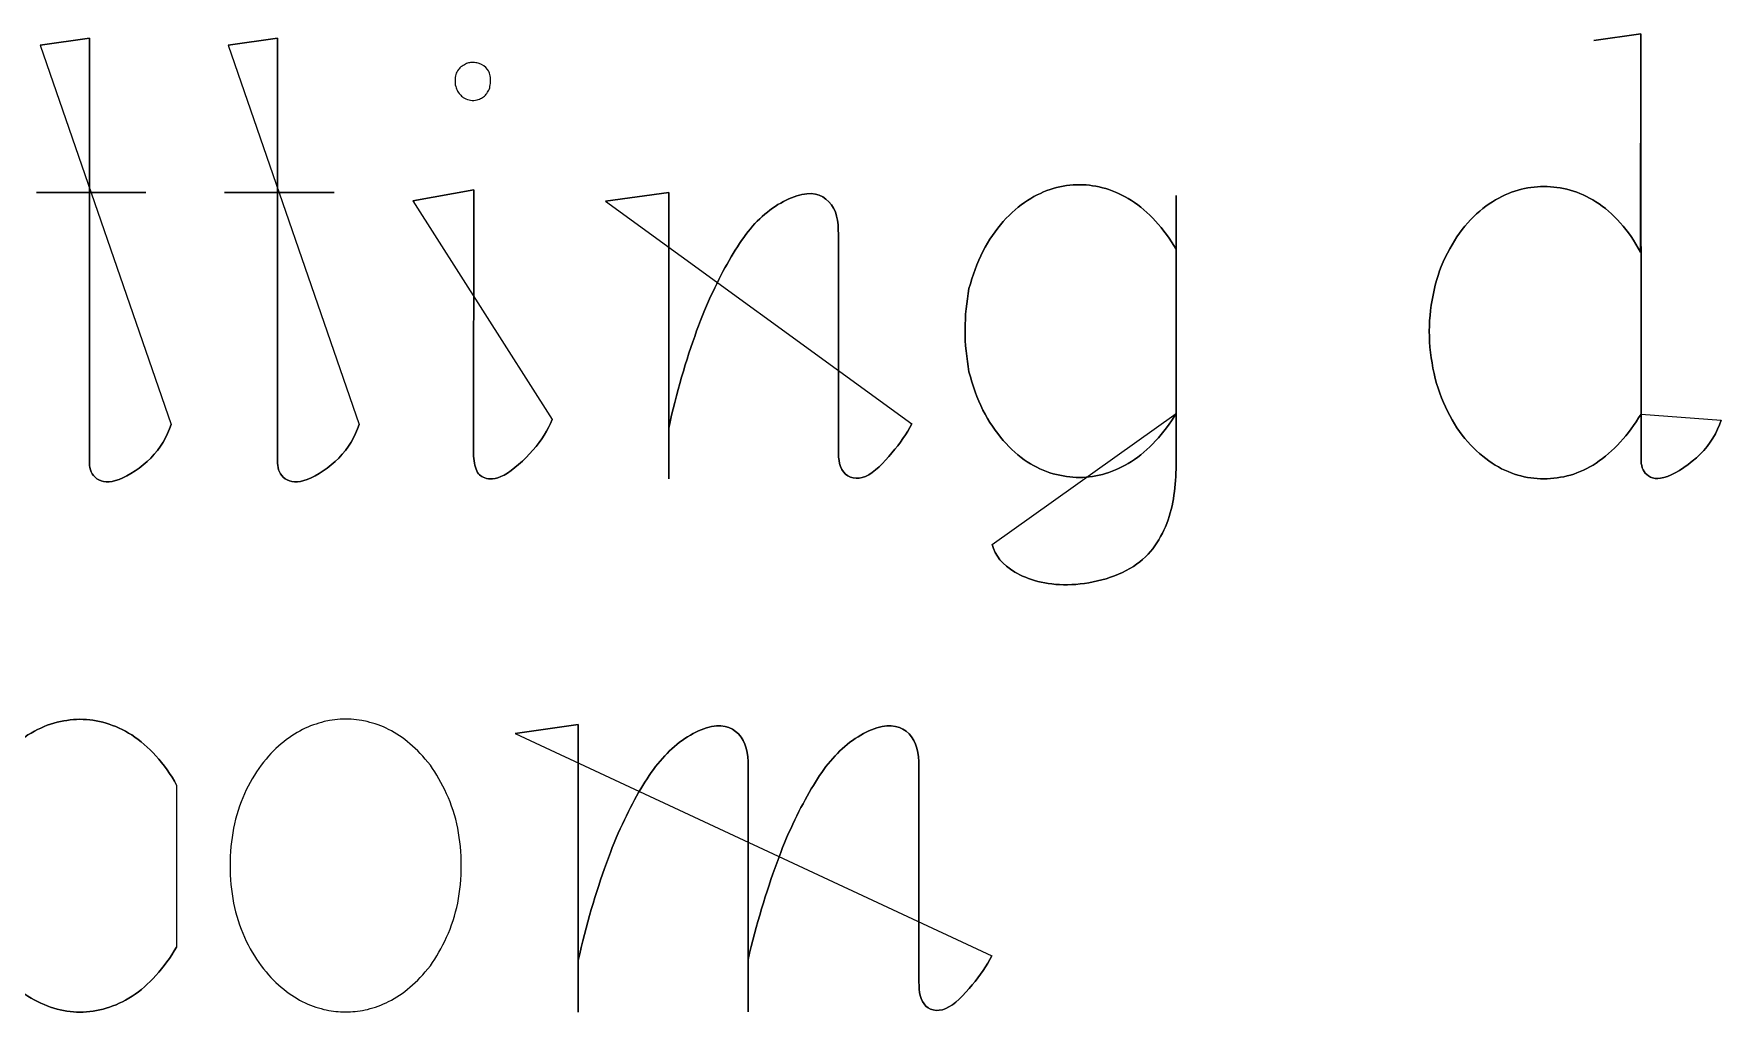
# Model space of a CAD drawing. Header units: centimetres. Extents: x -10 to 10, y -7.2 to 7.2.
# Drawn here: x -6.878 to -5.808, y 4.843 to 5.464 of the extents above; entities that cross this region are included whole.
import ezdxf

# ---------------------------------------------------------------- set-up
doc = ezdxf.new("R2010")
doc.units = ezdxf.units.CM
doc.header["$MEASUREMENT"] = 0
doc.layers.add('Layer 1', color=7, linetype='Continuous')

msp = doc.modelspace()

# ---------------------------------------------------------------- linework, layer by layer
at = {"layer": 'Layer 1', "color": 7}
for points, knots in [([(-6.87434, 5.45699), (-6.87434, 5.45699), (-6.84309, 5.46138), (-6.84309, 5.46138), (-6.84309, 5.46138), (-6.84309, 5.46138), (-6.84309, 5.36346), (-6.84309, 5.36346), (-6.84309, 5.36346), (-6.84309, 5.36346), (-6.80727, 5.36346), (-6.80727, 5.36346), (-6.80727, 5.36346), (-6.80727, 5.36346), (-6.87661, 5.36346), (-6.87661, 5.36346), (-6.87661, 5.36346), (-6.87661, 5.36346), (-6.84309, 5.36346), (-6.84309, 5.36346), (-6.84309, 5.36346), (-6.84309, 5.36346), (-6.84309, 5.19182), (-6.84309, 5.19182), (-6.84309, 5.19182), (-6.84309, 5.18801), (-6.84156, 5.1842), (-6.83851, 5.18192), (-6.83851, 5.18192), (-6.8351, 5.17964), (-6.83052, 5.17906), (-6.82422, 5.18152), (-6.82422, 5.18152), (-6.81813, 5.1838), (-6.8103, 5.18895), (-6.80422, 5.19504), (-6.80422, 5.19504), (-6.79813, 5.20134), (-6.79393, 5.20856), (-6.79126, 5.21639), (-6.79126, 5.21639), (-6.79126, 5.21639), (-6.87434, 5.45699), (-6.87434, 5.45699)], [0, 0, 0, 0, 0.0833333, 0.0833333, 0.0833333, 0.0833333, 0.1666667, 0.1666667, 0.1666667, 0.1666667, 0.25, 0.25, 0.25, 0.25, 0.3333333, 0.3333333, 0.3333333, 0.3333333, 0.4166667, 0.4166667, 0.4166667, 0.4166667, 0.5, 0.5, 0.5, 0.5, 0.5833333, 0.5833333, 0.5833333, 0.5833333, 0.6666667, 0.6666667, 0.6666667, 0.6666667, 0.75, 0.75, 0.75, 0.75, 0.8333333, 0.8333333, 0.8333333, 0.8333333, 1, 1, 1, 1]), ([(-6.75506, 5.45699), (-6.75506, 5.45699), (-6.72381, 5.46138), (-6.72381, 5.46138), (-6.72381, 5.46138), (-6.72381, 5.46138), (-6.72381, 5.36346), (-6.72381, 5.36346), (-6.72381, 5.36346), (-6.72381, 5.36346), (-6.68799, 5.36346), (-6.68799, 5.36346), (-6.68799, 5.36346), (-6.68799, 5.36346), (-6.75752, 5.36346), (-6.75752, 5.36346), (-6.75752, 5.36346), (-6.75752, 5.36346), (-6.72382, 5.36346), (-6.72382, 5.36346), (-6.72382, 5.36346), (-6.72382, 5.36346), (-6.72382, 5.19182), (-6.72382, 5.19182), (-6.72382, 5.19182), (-6.72382, 5.18801), (-6.72229, 5.1842), (-6.71906, 5.18192), (-6.71906, 5.18192), (-6.71581, 5.17964), (-6.71107, 5.17906), (-6.70496, 5.18152), (-6.70496, 5.18152), (-6.69866, 5.1838), (-6.69104, 5.18895), (-6.68496, 5.19504), (-6.68496, 5.19504), (-6.67887, 5.20134), (-6.67467, 5.20856), (-6.672, 5.21639), (-6.672, 5.21639), (-6.672, 5.21639), (-6.75506, 5.45699), (-6.75506, 5.45699)], [0, 0, 0, 0, 0.0833333, 0.0833333, 0.0833333, 0.0833333, 0.1666667, 0.1666667, 0.1666667, 0.1666667, 0.25, 0.25, 0.25, 0.25, 0.3333333, 0.3333333, 0.3333333, 0.3333333, 0.4166667, 0.4166667, 0.4166667, 0.4166667, 0.5, 0.5, 0.5, 0.5, 0.5833333, 0.5833333, 0.5833333, 0.5833333, 0.6666667, 0.6666667, 0.6666667, 0.6666667, 0.75, 0.75, 0.75, 0.75, 0.8333333, 0.8333333, 0.8333333, 0.8333333, 1, 1, 1, 1]), ([(-5.85916, 5.22286), (-5.86316, 5.21638), (-5.86755, 5.21029), (-5.87231, 5.20516), (-5.87231, 5.20516), (-5.87707, 5.2), (-5.88239, 5.19545), (-5.88755, 5.19182), (-5.88755, 5.19182), (-5.89289, 5.18841), (-5.89842, 5.18592), (-5.90393, 5.1842), (-5.90393, 5.1842), (-5.90946, 5.18267), (-5.91499, 5.18192), (-5.92089, 5.18192), (-5.92089, 5.18192), (-5.93174, 5.18192), (-5.94298, 5.18478), (-5.95365, 5.19182), (-5.95365, 5.19182), (-5.95899, 5.19544), (-5.96413, 5.19984), (-5.96908, 5.20534), (-5.96908, 5.20534), (-5.97384, 5.21068), (-5.97821, 5.21735), (-5.98183, 5.22476), (-5.98183, 5.22476), (-5.98545, 5.23201), (-5.9885, 5.24019), (-5.9904, 5.24876), (-5.9904, 5.24876), (-5.99231, 5.25754), (-5.99344, 5.26649), (-5.99344, 5.27562), (-5.99344, 5.27562), (-5.99344, 5.2844), (-5.9923, 5.29316), (-5.9904, 5.30152), (-5.9904, 5.30152), (-5.9885, 5.30988), (-5.98582, 5.3179), (-5.98183, 5.32496), (-5.98183, 5.32496), (-5.97821, 5.33239), (-5.97384, 5.33885), (-5.96908, 5.3442), (-5.96908, 5.3442), (-5.96413, 5.3497), (-5.95897, 5.35412), (-5.95344, 5.35754), (-5.95344, 5.35754), (-5.94812, 5.36095), (-5.94259, 5.36344), (-5.93706, 5.36497), (-5.93706, 5.36497), (-5.93172, 5.36669), (-5.92621, 5.36725), (-5.92087, 5.36725), (-5.92087, 5.36725), (-5.90963, 5.36725), (-5.89838, 5.36439), (-5.88772, 5.35754), (-5.88772, 5.35754), (-5.88238, 5.35413), (-5.87706, 5.34973), (-5.87229, 5.3442), (-5.87229, 5.3442), (-5.86753, 5.33907), (-5.86314, 5.33258), (-5.85954, 5.32571), (-5.85954, 5.32571), (-5.85954, 5.32571), (-5.85935, 5.46422), (-5.85935, 5.46422), (-5.85935, 5.46422), (-5.85935, 5.46422), (-5.88906, 5.46001), (-5.88906, 5.46001), (-5.88906, 5.46001), (-5.88906, 5.46001), (-5.85935, 5.46422), (-5.85935, 5.46422), (-5.85935, 5.46422), (-5.85935, 5.46422), (-5.85916, 5.19448), (-5.85916, 5.19448), (-5.85916, 5.19448), (-5.85916, 5.19067), (-5.85821, 5.18667), (-5.85554, 5.18456), (-5.85554, 5.18456), (-5.85268, 5.18207), (-5.84869, 5.18094), (-5.84239, 5.18342), (-5.84239, 5.18342), (-5.8363, 5.1857), (-5.82792, 5.19123), (-5.82162, 5.19752), (-5.82162, 5.19752), (-5.81514, 5.20379), (-5.81096, 5.21123), (-5.80828, 5.21903), (-5.80828, 5.21903), (-5.80828, 5.21903), (-5.85916, 5.22286), (-5.85916, 5.22286)], [0, 0, 0, 0, 0.0357143, 0.0357143, 0.0357143, 0.0357143, 0.0714286, 0.0714286, 0.0714286, 0.0714286, 0.1071429, 0.1071429, 0.1071429, 0.1071429, 0.1428571, 0.1428571, 0.1428571, 0.1428571, 0.1785714, 0.1785714, 0.1785714, 0.1785714, 0.2142857, 0.2142857, 0.2142857, 0.2142857, 0.25, 0.25, 0.25, 0.25, 0.2857143, 0.2857143, 0.2857143, 0.2857143, 0.3214286, 0.3214286, 0.3214286, 0.3214286, 0.3571429, 0.3571429, 0.3571429, 0.3571429, 0.3928571, 0.3928571, 0.3928571, 0.3928571, 0.4285714, 0.4285714, 0.4285714, 0.4285714, 0.4642857, 0.4642857, 0.4642857, 0.4642857, 0.5, 0.5, 0.5, 0.5, 0.5357143, 0.5357143, 0.5357143, 0.5357143, 0.5714286, 0.5714286, 0.5714286, 0.5714286, 0.6071429, 0.6071429, 0.6071429, 0.6071429, 0.6428571, 0.6428571, 0.6428571, 0.6428571, 0.6785714, 0.6785714, 0.6785714, 0.6785714, 0.7142857, 0.7142857, 0.7142857, 0.7142857, 0.75, 0.75, 0.75, 0.75, 0.7857143, 0.7857143, 0.7857143, 0.7857143, 0.8214286, 0.8214286, 0.8214286, 0.8214286, 0.8571429, 0.8571429, 0.8571429, 0.8571429, 0.8928571, 0.8928571, 0.8928571, 0.8928571, 0.9285714, 0.9285714, 0.9285714, 0.9285714, 1, 1, 1, 1]), ([(-6.87434, 5.45699), (-6.87434, 5.45699), (-6.87434, 5.45699), (-6.87434, 5.45699), (-6.87434, 5.45699), (-6.87434, 5.45699), (-6.87434, 5.45699), (-6.87434, 5.45699)], [0, 0, 0, 0, 0.3333333, 0.3333333, 0.3333333, 0.3333333, 1, 1, 1, 1]), ([(-6.75506, 5.45699), (-6.75506, 5.45699), (-6.75506, 5.45699), (-6.75506, 5.45699), (-6.75506, 5.45699), (-6.75506, 5.45699), (-6.75506, 5.45699), (-6.75506, 5.45699)], [0, 0, 0, 0, 0.3333333, 0.3333333, 0.3333333, 0.3333333, 1, 1, 1, 1]), ([(-6.63812, 5.3583), (-6.63812, 5.3583), (-6.59944, 5.36515), (-6.59944, 5.36515), (-6.59944, 5.36515), (-6.59944, 5.36515), (-6.59963, 5.19941), (-6.59963, 5.19941), (-6.59963, 5.19941), (-6.59963, 5.19523), (-6.59907, 5.19102), (-6.59791, 5.18798), (-6.59791, 5.18798), (-6.59677, 5.18475), (-6.59505, 5.18343), (-6.59238, 5.18248), (-6.59238, 5.18248), (-6.58971, 5.18153), (-6.5859, 5.18134), (-6.58018, 5.1842), (-6.58018, 5.1842), (-6.57465, 5.18743), (-6.56722, 5.19373), (-6.5619, 5.2), (-6.5619, 5.2), (-6.55618, 5.20648), (-6.55237, 5.21275), (-6.5497, 5.21942), (-6.5497, 5.21942), (-6.5497, 5.21942), (-6.63812, 5.3583), (-6.63812, 5.3583)], [0, 0, 0, 0, 0.1111111, 0.1111111, 0.1111111, 0.1111111, 0.2222222, 0.2222222, 0.2222222, 0.2222222, 0.3333333, 0.3333333, 0.3333333, 0.3333333, 0.4444444, 0.4444444, 0.4444444, 0.4444444, 0.5555556, 0.5555556, 0.5555556, 0.5555556, 0.6666667, 0.6666667, 0.6666667, 0.6666667, 0.7777778, 0.7777778, 0.7777778, 0.7777778, 1, 1, 1, 1]), ([(-6.5158, 5.35793), (-6.5158, 5.35793), (-6.47579, 5.36346), (-6.47579, 5.36346), (-6.47579, 5.36346), (-6.47579, 5.36346), (-6.47579, 5.18193), (-6.47579, 5.18193), (-6.47579, 5.18193), (-6.47579, 5.18193), (-6.47579, 5.21392), (-6.47579, 5.21392), (-6.47579, 5.21392), (-6.47103, 5.23601), (-6.46455, 5.25774), (-6.45809, 5.27565), (-6.45809, 5.27565), (-6.45142, 5.29375), (-6.44436, 5.30822), (-6.43751, 5.32042), (-6.43751, 5.32042), (-6.43045, 5.33259), (-6.42359, 5.34233), (-6.41484, 5.34974), (-6.41484, 5.34974), (-6.40627, 5.35699), (-6.39616, 5.36194), (-6.38817, 5.3627), (-6.38817, 5.3627), (-6.38036, 5.36347), (-6.37465, 5.35966), (-6.37121, 5.35355), (-6.37121, 5.35355), (-6.36777, 5.34746), (-6.36817, 5.33908), (-6.36817, 5.33069), (-6.36817, 5.33069), (-6.36817, 5.33069), (-6.36817, 5.2021), (-6.36817, 5.2021), (-6.36817, 5.2021), (-6.36817, 5.19638), (-6.36817, 5.19027), (-6.36492, 5.18628), (-6.36492, 5.18628), (-6.36169, 5.18228), (-6.35653, 5.18094), (-6.351, 5.18342), (-6.351, 5.18342), (-6.34528, 5.1857), (-6.33938, 5.19218), (-6.33423, 5.19829), (-6.33423, 5.19829), (-6.3291, 5.20438), (-6.32489, 5.21046), (-6.32148, 5.21676), (-6.32148, 5.21676), (-6.32148, 5.21676), (-6.5158, 5.35793), (-6.5158, 5.35793)], [0, 0, 0, 0, 0.0625, 0.0625, 0.0625, 0.0625, 0.125, 0.125, 0.125, 0.125, 0.1875, 0.1875, 0.1875, 0.1875, 0.25, 0.25, 0.25, 0.25, 0.3125, 0.3125, 0.3125, 0.3125, 0.375, 0.375, 0.375, 0.375, 0.4375, 0.4375, 0.4375, 0.4375, 0.5, 0.5, 0.5, 0.5, 0.5625, 0.5625, 0.5625, 0.5625, 0.625, 0.625, 0.625, 0.625, 0.6875, 0.6875, 0.6875, 0.6875, 0.75, 0.75, 0.75, 0.75, 0.8125, 0.8125, 0.8125, 0.8125, 0.875, 0.875, 0.875, 0.875, 1, 1, 1, 1]), ([(-6.27064, 5.14018), (-6.26873, 5.13333), (-6.26416, 5.12724), (-6.25617, 5.12266), (-6.25617, 5.12266), (-6.24818, 5.1179), (-6.23654, 5.11446), (-6.22283, 5.11464), (-6.22283, 5.11464), (-6.20891, 5.11483), (-6.19254, 5.11885), (-6.18111, 5.12626), (-6.18111, 5.12626), (-6.16968, 5.13348), (-6.16341, 5.14417), (-6.15902, 5.15579), (-6.15902, 5.15579), (-6.15502, 5.16741), (-6.15407, 5.18018), (-6.15389, 5.19257), (-6.15389, 5.19257), (-6.15389, 5.19257), (-6.15389, 5.36156), (-6.15389, 5.36156), (-6.15389, 5.36156), (-6.15389, 5.36156), (-6.15389, 5.32746), (-6.15389, 5.32746), (-6.15389, 5.32746), (-6.1577, 5.33394), (-6.16228, 5.34003), (-6.16704, 5.34537), (-6.16704, 5.34537), (-6.1718, 5.35053), (-6.17696, 5.3549), (-6.18228, 5.35852), (-6.18228, 5.35852), (-6.18781, 5.36156), (-6.19313, 5.36442), (-6.19866, 5.36595), (-6.19866, 5.36595), (-6.20419, 5.36764), (-6.20969, 5.36844), (-6.21522, 5.36844), (-6.21522, 5.36844), (-6.22628, 5.36844), (-6.23752, 5.3654), (-6.24819, 5.35852), (-6.24819, 5.35852), (-6.25353, 5.3549), (-6.25885, 5.35053), (-6.26362, 5.34518), (-6.26362, 5.34518), (-6.26838, 5.33965), (-6.27277, 5.33335), (-6.27658, 5.32613), (-6.27658, 5.32613), (-6.2802, 5.31891), (-6.28306, 5.31089), (-6.28534, 5.3025), (-6.28534, 5.3025), (-6.28687, 5.29411), (-6.28783, 5.28535), (-6.28783, 5.27639), (-6.28783, 5.27639), (-6.28783, 5.26743), (-6.28688, 5.25848), (-6.28534, 5.24972), (-6.28534, 5.24972), (-6.28306, 5.24115), (-6.28021, 5.23276), (-6.27658, 5.22551), (-6.27658, 5.22551), (-6.27277, 5.21829), (-6.26838, 5.21162), (-6.26362, 5.20627), (-6.26362, 5.20627), (-6.25886, 5.20074), (-6.2537, 5.19619), (-6.24838, 5.19254), (-6.24838, 5.19254), (-6.24322, 5.18931), (-6.23753, 5.18664), (-6.232, 5.18511), (-6.232, 5.18511), (-6.22628, 5.18358), (-6.22076, 5.18265), (-6.21523, 5.18265), (-6.21523, 5.18265), (-6.2042, 5.18284), (-6.19314, 5.18588), (-6.18226, 5.19294), (-6.18226, 5.19294), (-6.17694, 5.19619), (-6.17178, 5.20075), (-6.16702, 5.2059), (-6.16702, 5.2059), (-6.16226, 5.21122), (-6.15768, 5.21714), (-6.15387, 5.22323), (-6.15387, 5.22323), (-6.15387, 5.22323), (-6.27064, 5.14018), (-6.27064, 5.14018)], [0, 0, 0, 0, 0.037037, 0.037037, 0.037037, 0.037037, 0.0740741, 0.0740741, 0.0740741, 0.0740741, 0.1111111, 0.1111111, 0.1111111, 0.1111111, 0.1481481, 0.1481481, 0.1481481, 0.1481481, 0.1851852, 0.1851852, 0.1851852, 0.1851852, 0.2222222, 0.2222222, 0.2222222, 0.2222222, 0.2592593, 0.2592593, 0.2592593, 0.2592593, 0.2962963, 0.2962963, 0.2962963, 0.2962963, 0.3333333, 0.3333333, 0.3333333, 0.3333333, 0.3703704, 0.3703704, 0.3703704, 0.3703704, 0.4074074, 0.4074074, 0.4074074, 0.4074074, 0.4444444, 0.4444444, 0.4444444, 0.4444444, 0.4814815, 0.4814815, 0.4814815, 0.4814815, 0.5185185, 0.5185185, 0.5185185, 0.5185185, 0.5555556, 0.5555556, 0.5555556, 0.5555556, 0.5925926, 0.5925926, 0.5925926, 0.5925926, 0.6296296, 0.6296296, 0.6296296, 0.6296296, 0.6666667, 0.6666667, 0.6666667, 0.6666667, 0.7037037, 0.7037037, 0.7037037, 0.7037037, 0.7407407, 0.7407407, 0.7407407, 0.7407407, 0.7777778, 0.7777778, 0.7777778, 0.7777778, 0.8148148, 0.8148148, 0.8148148, 0.8148148, 0.8518519, 0.8518519, 0.8518519, 0.8518519, 0.8888889, 0.8888889, 0.8888889, 0.8888889, 0.9259259, 0.9259259, 0.9259259, 0.9259259, 1, 1, 1, 1]), ([(-6.63812, 5.3583), (-6.63812, 5.3583), (-6.63812, 5.3583), (-6.63812, 5.3583), (-6.63812, 5.3583), (-6.63812, 5.3583), (-6.63812, 5.3583), (-6.63812, 5.3583)], [0, 0, 0, 0, 0.3333333, 0.3333333, 0.3333333, 0.3333333, 1, 1, 1, 1]), ([(-6.5158, 5.35793), (-6.5158, 5.35793), (-6.5158, 5.35793), (-6.5158, 5.35793), (-6.5158, 5.35793), (-6.5158, 5.35793), (-6.5158, 5.35793), (-6.5158, 5.35793)], [0, 0, 0, 0, 0.3333333, 0.3333333, 0.3333333, 0.3333333, 1, 1, 1, 1]), ([(-5.85916, 5.22286), (-5.85916, 5.22286), (-5.85916, 5.22286), (-5.85916, 5.22286), (-5.85916, 5.22286), (-5.85916, 5.22286), (-5.85916, 5.22286), (-5.85916, 5.22286)], [0, 0, 0, 0, 0.3333333, 0.3333333, 0.3333333, 0.3333333, 1, 1, 1, 1]), ([(-6.27064, 5.14018), (-6.27064, 5.14018), (-6.27064, 5.14018), (-6.27064, 5.14018), (-6.27064, 5.14018), (-6.27064, 5.14018), (-6.27064, 5.14018), (-6.27064, 5.14018)], [0, 0, 0, 0, 0.3333333, 0.3333333, 0.3333333, 0.3333333, 1, 1, 1, 1]), ([(-6.78785, 4.98759), (-6.79147, 4.99426), (-6.79605, 5.00074), (-6.801, 5.00606), (-6.801, 5.00606), (-6.80576, 5.0114), (-6.8109, 5.01577), (-6.81624, 5.0194), (-6.81624, 5.0194), (-6.8269, 5.02607), (-6.83815, 5.0293), (-6.84921, 5.0293), (-6.84921, 5.0293), (-6.85455, 5.0293), (-6.86006, 5.02835), (-6.86577, 5.02684), (-6.86577, 5.02684), (-6.8713, 5.02531), (-6.87662, 5.02263), (-6.88215, 5.01941), (-6.88215, 5.01941), (-6.88749, 5.01579), (-6.89263, 5.01139), (-6.89739, 5.00607), (-6.89739, 5.00607), (-6.90215, 5.00057), (-6.90654, 4.99406), (-6.91035, 4.98702), (-6.91035, 4.98702), (-6.91397, 4.97977), (-6.91683, 4.97159), (-6.91911, 4.96321), (-6.91911, 4.96321), (-6.92083, 4.95501), (-6.9216, 4.94625), (-6.9216, 4.93712), (-6.9216, 4.93712), (-6.9216, 4.92834), (-6.92065, 4.91939), (-6.91911, 4.91064), (-6.91911, 4.91064), (-6.91683, 4.90207), (-6.91398, 4.89387), (-6.91035, 4.88643), (-6.91035, 4.88643), (-6.90654, 4.879), (-6.90215, 4.87254), (-6.89739, 4.86701), (-6.89739, 4.86701), (-6.89263, 4.86151), (-6.88749, 4.85709), (-6.88215, 4.85367), (-6.88215, 4.85367), (-6.8713, 4.84682), (-6.86024, 4.84356), (-6.84918, 4.84356), (-6.84918, 4.84356), (-6.84365, 4.84356), (-6.83794, 4.84451), (-6.83241, 4.84605), (-6.83241, 4.84605), (-6.82688, 4.84777), (-6.82156, 4.85005), (-6.81603, 4.85367), (-6.81603, 4.85367), (-6.81069, 4.85708), (-6.80574, 4.86166), (-6.80098, 4.86682), (-6.80098, 4.86682), (-6.79603, 4.87216), (-6.79164, 4.87825), (-6.78783, 4.88473), (-6.78783, 4.88473), (-6.78783, 4.88473), (-6.78785, 4.98759), (-6.78785, 4.98759)], [0, 0, 0, 0, 0.05, 0.05, 0.05, 0.05, 0.1, 0.1, 0.1, 0.1, 0.15, 0.15, 0.15, 0.15, 0.2, 0.2, 0.2, 0.2, 0.25, 0.25, 0.25, 0.25, 0.3, 0.3, 0.3, 0.3, 0.35, 0.35, 0.35, 0.35, 0.4, 0.4, 0.4, 0.4, 0.45, 0.45, 0.45, 0.45, 0.5, 0.5, 0.5, 0.5, 0.55, 0.55, 0.55, 0.55, 0.6, 0.6, 0.6, 0.6, 0.65, 0.65, 0.65, 0.65, 0.7, 0.7, 0.7, 0.7, 0.75, 0.75, 0.75, 0.75, 0.8, 0.8, 0.8, 0.8, 0.85, 0.85, 0.85, 0.85, 0.9, 0.9, 0.9, 0.9, 1, 1, 1, 1]), ([(-6.57314, 5.02019), (-6.57314, 5.02019), (-6.53313, 5.02591), (-6.53313, 5.02591), (-6.53313, 5.02591), (-6.53313, 5.02591), (-6.53313, 4.84359), (-6.53313, 4.84359), (-6.53313, 4.84359), (-6.53313, 4.84359), (-6.53313, 4.87637), (-6.53313, 4.87637), (-6.53313, 4.87637), (-6.52837, 4.89846), (-6.52189, 4.91981), (-6.51522, 4.9381), (-6.51522, 4.9381), (-6.50874, 4.9562), (-6.5017, 4.97067), (-6.49482, 4.98287), (-6.49482, 4.98287), (-6.48778, 4.99507), (-6.48072, 5.00478), (-6.47215, 5.01203), (-6.47215, 5.01203), (-6.46358, 5.01946), (-6.45347, 5.02441), (-6.44548, 5.02518), (-6.44548, 5.02518), (-6.43767, 5.02555), (-6.43196, 5.02214), (-6.42852, 5.01584), (-6.42852, 5.01584), (-6.42511, 5.00994), (-6.42529, 5.00137), (-6.42548, 4.99335), (-6.42548, 4.99335), (-6.42548, 4.99335), (-6.42548, 4.84362), (-6.42548, 4.84362), (-6.42548, 4.84362), (-6.42548, 4.84362), (-6.42548, 4.87696), (-6.42548, 4.87696), (-6.42548, 4.87696), (-6.42032, 4.89868), (-6.41386, 4.92019), (-6.4072, 4.93811), (-6.4072, 4.93811), (-6.40072, 4.95621), (-6.39368, 4.97068), (-6.38662, 4.98288), (-6.38662, 4.98288), (-6.37977, 4.99508), (-6.3727, 5.00479), (-6.36413, 5.01204), (-6.36413, 5.01204), (-6.35556, 5.01947), (-6.34527, 5.02442), (-6.33746, 5.02519), (-6.33746, 5.02519), (-6.32965, 5.02556), (-6.32373, 5.02215), (-6.32031, 5.01585), (-6.32031, 5.01585), (-6.3169, 5.00995), (-6.31708, 5.00138), (-6.31708, 4.99336), (-6.31708, 4.99336), (-6.31708, 4.99336), (-6.31708, 4.86477), (-6.31708, 4.86477), (-6.31708, 4.86477), (-6.31708, 4.85905), (-6.31708, 4.85257), (-6.31385, 4.84879), (-6.31385, 4.84879), (-6.31081, 4.84479), (-6.30586, 4.84345), (-6.30012, 4.84575), (-6.30012, 4.84575), (-6.29459, 4.84821), (-6.2885, 4.85451), (-6.28335, 4.86078), (-6.28335, 4.86078), (-6.27822, 4.86687), (-6.27422, 4.87279), (-6.27078, 4.87927), (-6.27078, 4.87927), (-6.27078, 4.87927), (-6.57314, 5.02019), (-6.57314, 5.02019)], [0, 0, 0, 0, 0.0416667, 0.0416667, 0.0416667, 0.0416667, 0.0833333, 0.0833333, 0.0833333, 0.0833333, 0.125, 0.125, 0.125, 0.125, 0.1666667, 0.1666667, 0.1666667, 0.1666667, 0.2083333, 0.2083333, 0.2083333, 0.2083333, 0.25, 0.25, 0.25, 0.25, 0.2916667, 0.2916667, 0.2916667, 0.2916667, 0.3333333, 0.3333333, 0.3333333, 0.3333333, 0.375, 0.375, 0.375, 0.375, 0.4166667, 0.4166667, 0.4166667, 0.4166667, 0.4583333, 0.4583333, 0.4583333, 0.4583333, 0.5, 0.5, 0.5, 0.5, 0.5416667, 0.5416667, 0.5416667, 0.5416667, 0.5833333, 0.5833333, 0.5833333, 0.5833333, 0.625, 0.625, 0.625, 0.625, 0.6666667, 0.6666667, 0.6666667, 0.6666667, 0.7083333, 0.7083333, 0.7083333, 0.7083333, 0.75, 0.75, 0.75, 0.75, 0.7916667, 0.7916667, 0.7916667, 0.7916667, 0.8333333, 0.8333333, 0.8333333, 0.8333333, 0.875, 0.875, 0.875, 0.875, 0.9166667, 0.9166667, 0.9166667, 0.9166667, 1, 1, 1, 1]), ([(-6.57314, 5.02019), (-6.57314, 5.02019), (-6.57314, 5.02019), (-6.57314, 5.02019), (-6.57314, 5.02019), (-6.57314, 5.02019), (-6.57314, 5.02019), (-6.57314, 5.02019)], [0, 0, 0, 0, 0.3333333, 0.3333333, 0.3333333, 0.3333333, 1, 1, 1, 1]), ([(-6.78785, 4.98759), (-6.78785, 4.98759), (-6.78785, 4.98759), (-6.78785, 4.98759), (-6.78785, 4.98759), (-6.78785, 4.98759), (-6.78785, 4.98759), (-6.78785, 4.98759)], [0, 0, 0, 0, 0.3333333, 0.3333333, 0.3333333, 0.3333333, 1, 1, 1, 1])]:
    msp.add_open_spline(points, degree=3, knots=knots, dxfattribs=at)
at = {"layer": 'Layer 1', "lineweight": 0}
for points, knots in [([(-6.87434, 5.45699), (-6.87434, 5.45699), (-6.84309, 5.46138), (-6.84309, 5.46138), (-6.84309, 5.46138), (-6.84309, 5.46138), (-6.84309, 5.36346), (-6.84309, 5.36346), (-6.84309, 5.36346), (-6.84309, 5.36346), (-6.80727, 5.36346), (-6.80727, 5.36346), (-6.80727, 5.36346), (-6.80727, 5.36346), (-6.87661, 5.36346), (-6.87661, 5.36346), (-6.87661, 5.36346), (-6.87661, 5.36346), (-6.84309, 5.36346), (-6.84309, 5.36346), (-6.84309, 5.36346), (-6.84309, 5.36346), (-6.84309, 5.19182), (-6.84309, 5.19182), (-6.84309, 5.19182), (-6.84309, 5.18801), (-6.84156, 5.1842), (-6.83851, 5.18192), (-6.83851, 5.18192), (-6.8351, 5.17964), (-6.83052, 5.17906), (-6.82422, 5.18152), (-6.82422, 5.18152), (-6.81813, 5.1838), (-6.8103, 5.18895), (-6.80422, 5.19504), (-6.80422, 5.19504), (-6.79813, 5.20134), (-6.79393, 5.20856), (-6.79126, 5.21639)], [0, 0, 0, 0, 0.0909091, 0.0909091, 0.0909091, 0.0909091, 0.1818182, 0.1818182, 0.1818182, 0.1818182, 0.2727273, 0.2727273, 0.2727273, 0.2727273, 0.3636364, 0.3636364, 0.3636364, 0.3636364, 0.4545455, 0.4545455, 0.4545455, 0.4545455, 0.5454545, 0.5454545, 0.5454545, 0.5454545, 0.6363636, 0.6363636, 0.6363636, 0.6363636, 0.7272727, 0.7272727, 0.7272727, 0.7272727, 0.8181818, 0.8181818, 0.8181818, 0.8181818, 1, 1, 1, 1]), ([(-6.75506, 5.45699), (-6.75506, 5.45699), (-6.72381, 5.46138), (-6.72381, 5.46138), (-6.72381, 5.46138), (-6.72381, 5.46138), (-6.72381, 5.36346), (-6.72381, 5.36346), (-6.72381, 5.36346), (-6.72381, 5.36346), (-6.68799, 5.36346), (-6.68799, 5.36346), (-6.68799, 5.36346), (-6.68799, 5.36346), (-6.75752, 5.36346), (-6.75752, 5.36346), (-6.75752, 5.36346), (-6.75752, 5.36346), (-6.72382, 5.36346), (-6.72382, 5.36346), (-6.72382, 5.36346), (-6.72382, 5.36346), (-6.72382, 5.19182), (-6.72382, 5.19182), (-6.72382, 5.19182), (-6.72382, 5.18801), (-6.72229, 5.1842), (-6.71906, 5.18192), (-6.71906, 5.18192), (-6.71581, 5.17964), (-6.71107, 5.17906), (-6.70496, 5.18152), (-6.70496, 5.18152), (-6.69866, 5.1838), (-6.69104, 5.18895), (-6.68496, 5.19504), (-6.68496, 5.19504), (-6.67887, 5.20134), (-6.67467, 5.20856), (-6.672, 5.21639)], [0, 0, 0, 0, 0.0909091, 0.0909091, 0.0909091, 0.0909091, 0.1818182, 0.1818182, 0.1818182, 0.1818182, 0.2727273, 0.2727273, 0.2727273, 0.2727273, 0.3636364, 0.3636364, 0.3636364, 0.3636364, 0.4545455, 0.4545455, 0.4545455, 0.4545455, 0.5454545, 0.5454545, 0.5454545, 0.5454545, 0.6363636, 0.6363636, 0.6363636, 0.6363636, 0.7272727, 0.7272727, 0.7272727, 0.7272727, 0.8181818, 0.8181818, 0.8181818, 0.8181818, 1, 1, 1, 1]), ([(-5.85916, 5.22286), (-5.86316, 5.21638), (-5.86755, 5.21029), (-5.87231, 5.20516), (-5.87231, 5.20516), (-5.87707, 5.2), (-5.88239, 5.19545), (-5.88755, 5.19182), (-5.88755, 5.19182), (-5.89289, 5.18841), (-5.89842, 5.18592), (-5.90393, 5.1842), (-5.90393, 5.1842), (-5.90946, 5.18267), (-5.91499, 5.18192), (-5.92089, 5.18192), (-5.92089, 5.18192), (-5.93174, 5.18192), (-5.94298, 5.18478), (-5.95365, 5.19182), (-5.95365, 5.19182), (-5.95899, 5.19544), (-5.96413, 5.19984), (-5.96908, 5.20534), (-5.96908, 5.20534), (-5.97384, 5.21068), (-5.97821, 5.21735), (-5.98183, 5.22476), (-5.98183, 5.22476), (-5.98545, 5.23201), (-5.9885, 5.24019), (-5.9904, 5.24876), (-5.9904, 5.24876), (-5.99231, 5.25754), (-5.99344, 5.26649), (-5.99344, 5.27562), (-5.99344, 5.27562), (-5.99344, 5.2844), (-5.9923, 5.29316), (-5.9904, 5.30152), (-5.9904, 5.30152), (-5.9885, 5.30988), (-5.98582, 5.3179), (-5.98183, 5.32496), (-5.98183, 5.32496), (-5.97821, 5.33239), (-5.97384, 5.33885), (-5.96908, 5.3442), (-5.96908, 5.3442), (-5.96413, 5.3497), (-5.95897, 5.35412), (-5.95344, 5.35754), (-5.95344, 5.35754), (-5.94812, 5.36095), (-5.94259, 5.36344), (-5.93706, 5.36497), (-5.93706, 5.36497), (-5.93172, 5.36669), (-5.92621, 5.36725), (-5.92087, 5.36725), (-5.92087, 5.36725), (-5.90963, 5.36725), (-5.89838, 5.36439), (-5.88772, 5.35754), (-5.88772, 5.35754), (-5.88238, 5.35413), (-5.87706, 5.34973), (-5.87229, 5.3442), (-5.87229, 5.3442), (-5.86753, 5.33907), (-5.86314, 5.33258), (-5.85954, 5.32571), (-5.85954, 5.32571), (-5.85954, 5.32571), (-5.85935, 5.46422), (-5.85935, 5.46422), (-5.85935, 5.46422), (-5.85935, 5.46422), (-5.88906, 5.46001), (-5.88906, 5.46001), (-5.88906, 5.46001), (-5.88906, 5.46001), (-5.85935, 5.46422), (-5.85935, 5.46422), (-5.85935, 5.46422), (-5.85935, 5.46422), (-5.85916, 5.19448), (-5.85916, 5.19448), (-5.85916, 5.19448), (-5.85916, 5.19067), (-5.85821, 5.18667), (-5.85554, 5.18456), (-5.85554, 5.18456), (-5.85268, 5.18207), (-5.84869, 5.18094), (-5.84239, 5.18342), (-5.84239, 5.18342), (-5.8363, 5.1857), (-5.82792, 5.19123), (-5.82162, 5.19752), (-5.82162, 5.19752), (-5.81514, 5.20379), (-5.81096, 5.21123), (-5.80828, 5.21903)], [0, 0, 0, 0, 0.037037, 0.037037, 0.037037, 0.037037, 0.0740741, 0.0740741, 0.0740741, 0.0740741, 0.1111111, 0.1111111, 0.1111111, 0.1111111, 0.1481481, 0.1481481, 0.1481481, 0.1481481, 0.1851852, 0.1851852, 0.1851852, 0.1851852, 0.2222222, 0.2222222, 0.2222222, 0.2222222, 0.2592593, 0.2592593, 0.2592593, 0.2592593, 0.2962963, 0.2962963, 0.2962963, 0.2962963, 0.3333333, 0.3333333, 0.3333333, 0.3333333, 0.3703704, 0.3703704, 0.3703704, 0.3703704, 0.4074074, 0.4074074, 0.4074074, 0.4074074, 0.4444444, 0.4444444, 0.4444444, 0.4444444, 0.4814815, 0.4814815, 0.4814815, 0.4814815, 0.5185185, 0.5185185, 0.5185185, 0.5185185, 0.5555556, 0.5555556, 0.5555556, 0.5555556, 0.5925926, 0.5925926, 0.5925926, 0.5925926, 0.6296296, 0.6296296, 0.6296296, 0.6296296, 0.6666667, 0.6666667, 0.6666667, 0.6666667, 0.7037037, 0.7037037, 0.7037037, 0.7037037, 0.7407407, 0.7407407, 0.7407407, 0.7407407, 0.7777778, 0.7777778, 0.7777778, 0.7777778, 0.8148148, 0.8148148, 0.8148148, 0.8148148, 0.8518519, 0.8518519, 0.8518519, 0.8518519, 0.8888889, 0.8888889, 0.8888889, 0.8888889, 0.9259259, 0.9259259, 0.9259259, 0.9259259, 1, 1, 1, 1]), ([(-6.87434, 5.45699), (-6.87434, 5.45699), (-6.87434, 5.45699), (-6.87434, 5.45699), (-6.87434, 5.45699), (-6.87434, 5.45699), (-6.87434, 5.45699), (-6.87434, 5.45699)], [0, 0, 0, 0, 0.3333333, 0.3333333, 0.3333333, 0.3333333, 1, 1, 1, 1]), ([(-6.75506, 5.45699), (-6.75506, 5.45699), (-6.75506, 5.45699), (-6.75506, 5.45699), (-6.75506, 5.45699), (-6.75506, 5.45699), (-6.75506, 5.45699), (-6.75506, 5.45699)], [0, 0, 0, 0, 0.3333333, 0.3333333, 0.3333333, 0.3333333, 1, 1, 1, 1]), ([(-6.63812, 5.3583), (-6.63812, 5.3583), (-6.59944, 5.36515), (-6.59944, 5.36515), (-6.59944, 5.36515), (-6.59944, 5.36515), (-6.59963, 5.19941), (-6.59963, 5.19941), (-6.59963, 5.19941), (-6.59963, 5.19523), (-6.59907, 5.19102), (-6.59791, 5.18798), (-6.59791, 5.18798), (-6.59677, 5.18475), (-6.59505, 5.18343), (-6.59238, 5.18248), (-6.59238, 5.18248), (-6.58971, 5.18153), (-6.5859, 5.18134), (-6.58018, 5.1842), (-6.58018, 5.1842), (-6.57465, 5.18743), (-6.56722, 5.19373), (-6.5619, 5.2), (-6.5619, 5.2), (-6.55618, 5.20648), (-6.55237, 5.21275), (-6.5497, 5.21942)], [0, 0, 0, 0, 0.125, 0.125, 0.125, 0.125, 0.25, 0.25, 0.25, 0.25, 0.375, 0.375, 0.375, 0.375, 0.5, 0.5, 0.5, 0.5, 0.625, 0.625, 0.625, 0.625, 0.75, 0.75, 0.75, 0.75, 1, 1, 1, 1]), ([(-6.5158, 5.35793), (-6.5158, 5.35793), (-6.47579, 5.36346), (-6.47579, 5.36346), (-6.47579, 5.36346), (-6.47579, 5.36346), (-6.47579, 5.18193), (-6.47579, 5.18193), (-6.47579, 5.18193), (-6.47579, 5.18193), (-6.47579, 5.21392), (-6.47579, 5.21392), (-6.47579, 5.21392), (-6.47103, 5.23601), (-6.46455, 5.25774), (-6.45809, 5.27565), (-6.45809, 5.27565), (-6.45142, 5.29375), (-6.44436, 5.30822), (-6.43751, 5.32042), (-6.43751, 5.32042), (-6.43045, 5.33259), (-6.42359, 5.34233), (-6.41484, 5.34974), (-6.41484, 5.34974), (-6.40627, 5.35699), (-6.39616, 5.36194), (-6.38817, 5.3627), (-6.38817, 5.3627), (-6.38036, 5.36347), (-6.37465, 5.35966), (-6.37121, 5.35355), (-6.37121, 5.35355), (-6.36777, 5.34746), (-6.36817, 5.33908), (-6.36817, 5.33069), (-6.36817, 5.33069), (-6.36817, 5.33069), (-6.36817, 5.2021), (-6.36817, 5.2021), (-6.36817, 5.2021), (-6.36817, 5.19638), (-6.36817, 5.19027), (-6.36492, 5.18628), (-6.36492, 5.18628), (-6.36169, 5.18228), (-6.35653, 5.18094), (-6.351, 5.18342), (-6.351, 5.18342), (-6.34528, 5.1857), (-6.33938, 5.19218), (-6.33423, 5.19829), (-6.33423, 5.19829), (-6.3291, 5.20438), (-6.32489, 5.21046), (-6.32148, 5.21676)], [0, 0, 0, 0, 0.0666667, 0.0666667, 0.0666667, 0.0666667, 0.1333333, 0.1333333, 0.1333333, 0.1333333, 0.2, 0.2, 0.2, 0.2, 0.2666667, 0.2666667, 0.2666667, 0.2666667, 0.3333333, 0.3333333, 0.3333333, 0.3333333, 0.4, 0.4, 0.4, 0.4, 0.4666667, 0.4666667, 0.4666667, 0.4666667, 0.5333333, 0.5333333, 0.5333333, 0.5333333, 0.6, 0.6, 0.6, 0.6, 0.6666667, 0.6666667, 0.6666667, 0.6666667, 0.7333333, 0.7333333, 0.7333333, 0.7333333, 0.8, 0.8, 0.8, 0.8, 0.8666667, 0.8666667, 0.8666667, 0.8666667, 1, 1, 1, 1]), ([(-6.27064, 5.14018), (-6.26873, 5.13333), (-6.26416, 5.12724), (-6.25617, 5.12266), (-6.25617, 5.12266), (-6.24818, 5.1179), (-6.23654, 5.11446), (-6.22283, 5.11464), (-6.22283, 5.11464), (-6.20891, 5.11483), (-6.19254, 5.11885), (-6.18111, 5.12626), (-6.18111, 5.12626), (-6.16968, 5.13348), (-6.16341, 5.14417), (-6.15902, 5.15579), (-6.15902, 5.15579), (-6.15502, 5.16741), (-6.15407, 5.18018), (-6.15389, 5.19257), (-6.15389, 5.19257), (-6.15389, 5.19257), (-6.15389, 5.36156), (-6.15389, 5.36156), (-6.15389, 5.36156), (-6.15389, 5.36156), (-6.15389, 5.32746), (-6.15389, 5.32746), (-6.15389, 5.32746), (-6.1577, 5.33394), (-6.16228, 5.34003), (-6.16704, 5.34537), (-6.16704, 5.34537), (-6.1718, 5.35053), (-6.17696, 5.3549), (-6.18228, 5.35852), (-6.18228, 5.35852), (-6.18781, 5.36156), (-6.19313, 5.36442), (-6.19866, 5.36595), (-6.19866, 5.36595), (-6.20419, 5.36764), (-6.20969, 5.36844), (-6.21522, 5.36844), (-6.21522, 5.36844), (-6.22628, 5.36844), (-6.23752, 5.3654), (-6.24819, 5.35852), (-6.24819, 5.35852), (-6.25353, 5.3549), (-6.25885, 5.35053), (-6.26362, 5.34518), (-6.26362, 5.34518), (-6.26838, 5.33965), (-6.27277, 5.33335), (-6.27658, 5.32613), (-6.27658, 5.32613), (-6.2802, 5.31891), (-6.28306, 5.31089), (-6.28534, 5.3025), (-6.28534, 5.3025), (-6.28687, 5.29411), (-6.28783, 5.28535), (-6.28783, 5.27639), (-6.28783, 5.27639), (-6.28783, 5.26743), (-6.28688, 5.25848), (-6.28534, 5.24972), (-6.28534, 5.24972), (-6.28306, 5.24115), (-6.28021, 5.23276), (-6.27658, 5.22551), (-6.27658, 5.22551), (-6.27277, 5.21829), (-6.26838, 5.21162), (-6.26362, 5.20627), (-6.26362, 5.20627), (-6.25886, 5.20074), (-6.2537, 5.19619), (-6.24838, 5.19254), (-6.24838, 5.19254), (-6.24322, 5.18931), (-6.23753, 5.18664), (-6.232, 5.18511), (-6.232, 5.18511), (-6.22628, 5.18358), (-6.22076, 5.18265), (-6.21523, 5.18265), (-6.21523, 5.18265), (-6.2042, 5.18284), (-6.19314, 5.18588), (-6.18226, 5.19294), (-6.18226, 5.19294), (-6.17694, 5.19619), (-6.17178, 5.20075), (-6.16702, 5.2059), (-6.16702, 5.2059), (-6.16226, 5.21122), (-6.15768, 5.21714), (-6.15387, 5.22323)], [0, 0, 0, 0, 0.0384615, 0.0384615, 0.0384615, 0.0384615, 0.0769231, 0.0769231, 0.0769231, 0.0769231, 0.1153846, 0.1153846, 0.1153846, 0.1153846, 0.1538462, 0.1538462, 0.1538462, 0.1538462, 0.1923077, 0.1923077, 0.1923077, 0.1923077, 0.2307692, 0.2307692, 0.2307692, 0.2307692, 0.2692308, 0.2692308, 0.2692308, 0.2692308, 0.3076923, 0.3076923, 0.3076923, 0.3076923, 0.3461538, 0.3461538, 0.3461538, 0.3461538, 0.3846154, 0.3846154, 0.3846154, 0.3846154, 0.4230769, 0.4230769, 0.4230769, 0.4230769, 0.4615385, 0.4615385, 0.4615385, 0.4615385, 0.5, 0.5, 0.5, 0.5, 0.5384615, 0.5384615, 0.5384615, 0.5384615, 0.5769231, 0.5769231, 0.5769231, 0.5769231, 0.6153846, 0.6153846, 0.6153846, 0.6153846, 0.6538462, 0.6538462, 0.6538462, 0.6538462, 0.6923077, 0.6923077, 0.6923077, 0.6923077, 0.7307692, 0.7307692, 0.7307692, 0.7307692, 0.7692308, 0.7692308, 0.7692308, 0.7692308, 0.8076923, 0.8076923, 0.8076923, 0.8076923, 0.8461538, 0.8461538, 0.8461538, 0.8461538, 0.8846154, 0.8846154, 0.8846154, 0.8846154, 0.9230769, 0.9230769, 0.9230769, 0.9230769, 1, 1, 1, 1]), ([(-6.63812, 5.3583), (-6.63812, 5.3583), (-6.63812, 5.3583), (-6.63812, 5.3583), (-6.63812, 5.3583), (-6.63812, 5.3583), (-6.63812, 5.3583), (-6.63812, 5.3583)], [0, 0, 0, 0, 0.3333333, 0.3333333, 0.3333333, 0.3333333, 1, 1, 1, 1]), ([(-6.5158, 5.35793), (-6.5158, 5.35793), (-6.5158, 5.35793), (-6.5158, 5.35793), (-6.5158, 5.35793), (-6.5158, 5.35793), (-6.5158, 5.35793), (-6.5158, 5.35793)], [0, 0, 0, 0, 0.3333333, 0.3333333, 0.3333333, 0.3333333, 1, 1, 1, 1]), ([(-5.85916, 5.22286), (-5.85916, 5.22286), (-5.85916, 5.22286), (-5.85916, 5.22286), (-5.85916, 5.22286), (-5.85916, 5.22286), (-5.85916, 5.22286), (-5.85916, 5.22286)], [0, 0, 0, 0, 0.3333333, 0.3333333, 0.3333333, 0.3333333, 1, 1, 1, 1]), ([(-6.27064, 5.14018), (-6.27064, 5.14018), (-6.27064, 5.14018), (-6.27064, 5.14018), (-6.27064, 5.14018), (-6.27064, 5.14018), (-6.27064, 5.14018), (-6.27064, 5.14018)], [0, 0, 0, 0, 0.3333333, 0.3333333, 0.3333333, 0.3333333, 1, 1, 1, 1]), ([(-6.78785, 4.98759), (-6.79147, 4.99426), (-6.79605, 5.00074), (-6.801, 5.00606), (-6.801, 5.00606), (-6.80576, 5.0114), (-6.8109, 5.01577), (-6.81624, 5.0194), (-6.81624, 5.0194), (-6.8269, 5.02607), (-6.83815, 5.0293), (-6.84921, 5.0293), (-6.84921, 5.0293), (-6.85455, 5.0293), (-6.86006, 5.02835), (-6.86577, 5.02684), (-6.86577, 5.02684), (-6.8713, 5.02531), (-6.87662, 5.02263), (-6.88215, 5.01941), (-6.88215, 5.01941), (-6.88749, 5.01579), (-6.89263, 5.01139), (-6.89739, 5.00607), (-6.89739, 5.00607), (-6.90215, 5.00057), (-6.90654, 4.99406), (-6.91035, 4.98702), (-6.91035, 4.98702), (-6.91397, 4.97977), (-6.91683, 4.97159), (-6.91911, 4.96321), (-6.91911, 4.96321), (-6.92083, 4.95501), (-6.9216, 4.94625), (-6.9216, 4.93712), (-6.9216, 4.93712), (-6.9216, 4.92834), (-6.92065, 4.91939), (-6.91911, 4.91064), (-6.91911, 4.91064), (-6.91683, 4.90207), (-6.91398, 4.89387), (-6.91035, 4.88643), (-6.91035, 4.88643), (-6.90654, 4.879), (-6.90215, 4.87254), (-6.89739, 4.86701), (-6.89739, 4.86701), (-6.89263, 4.86151), (-6.88749, 4.85709), (-6.88215, 4.85367), (-6.88215, 4.85367), (-6.8713, 4.84682), (-6.86024, 4.84356), (-6.84918, 4.84356), (-6.84918, 4.84356), (-6.84365, 4.84356), (-6.83794, 4.84451), (-6.83241, 4.84605), (-6.83241, 4.84605), (-6.82688, 4.84777), (-6.82156, 4.85005), (-6.81603, 4.85367), (-6.81603, 4.85367), (-6.81069, 4.85708), (-6.80574, 4.86166), (-6.80098, 4.86682), (-6.80098, 4.86682), (-6.79603, 4.87216), (-6.79164, 4.87825), (-6.78783, 4.88473)], [0, 0, 0, 0, 0.0526316, 0.0526316, 0.0526316, 0.0526316, 0.1052632, 0.1052632, 0.1052632, 0.1052632, 0.1578947, 0.1578947, 0.1578947, 0.1578947, 0.2105263, 0.2105263, 0.2105263, 0.2105263, 0.2631579, 0.2631579, 0.2631579, 0.2631579, 0.3157895, 0.3157895, 0.3157895, 0.3157895, 0.3684211, 0.3684211, 0.3684211, 0.3684211, 0.4210526, 0.4210526, 0.4210526, 0.4210526, 0.4736842, 0.4736842, 0.4736842, 0.4736842, 0.5263158, 0.5263158, 0.5263158, 0.5263158, 0.5789474, 0.5789474, 0.5789474, 0.5789474, 0.6315789, 0.6315789, 0.6315789, 0.6315789, 0.6842105, 0.6842105, 0.6842105, 0.6842105, 0.7368421, 0.7368421, 0.7368421, 0.7368421, 0.7894737, 0.7894737, 0.7894737, 0.7894737, 0.8421053, 0.8421053, 0.8421053, 0.8421053, 0.8947368, 0.8947368, 0.8947368, 0.8947368, 1, 1, 1, 1]), ([(-6.57314, 5.02019), (-6.57314, 5.02019), (-6.53313, 5.02591), (-6.53313, 5.02591), (-6.53313, 5.02591), (-6.53313, 5.02591), (-6.53313, 4.84359), (-6.53313, 4.84359), (-6.53313, 4.84359), (-6.53313, 4.84359), (-6.53313, 4.87637), (-6.53313, 4.87637), (-6.53313, 4.87637), (-6.52837, 4.89846), (-6.52189, 4.91981), (-6.51522, 4.9381), (-6.51522, 4.9381), (-6.50874, 4.9562), (-6.5017, 4.97067), (-6.49482, 4.98287), (-6.49482, 4.98287), (-6.48778, 4.99507), (-6.48072, 5.00478), (-6.47215, 5.01203), (-6.47215, 5.01203), (-6.46358, 5.01946), (-6.45347, 5.02441), (-6.44548, 5.02518), (-6.44548, 5.02518), (-6.43767, 5.02555), (-6.43196, 5.02214), (-6.42852, 5.01584), (-6.42852, 5.01584), (-6.42511, 5.00994), (-6.42529, 5.00137), (-6.42548, 4.99335), (-6.42548, 4.99335), (-6.42548, 4.99335), (-6.42548, 4.84362), (-6.42548, 4.84362), (-6.42548, 4.84362), (-6.42548, 4.84362), (-6.42548, 4.87696), (-6.42548, 4.87696), (-6.42548, 4.87696), (-6.42032, 4.89868), (-6.41386, 4.92019), (-6.4072, 4.93811), (-6.4072, 4.93811), (-6.40072, 4.95621), (-6.39368, 4.97068), (-6.38662, 4.98288), (-6.38662, 4.98288), (-6.37977, 4.99508), (-6.3727, 5.00479), (-6.36413, 5.01204), (-6.36413, 5.01204), (-6.35556, 5.01947), (-6.34527, 5.02442), (-6.33746, 5.02519), (-6.33746, 5.02519), (-6.32965, 5.02556), (-6.32373, 5.02215), (-6.32031, 5.01585), (-6.32031, 5.01585), (-6.3169, 5.00995), (-6.31708, 5.00138), (-6.31708, 4.99336), (-6.31708, 4.99336), (-6.31708, 4.99336), (-6.31708, 4.86477), (-6.31708, 4.86477), (-6.31708, 4.86477), (-6.31708, 4.85905), (-6.31708, 4.85257), (-6.31385, 4.84879), (-6.31385, 4.84879), (-6.31081, 4.84479), (-6.30586, 4.84345), (-6.30012, 4.84575), (-6.30012, 4.84575), (-6.29459, 4.84821), (-6.2885, 4.85451), (-6.28335, 4.86078), (-6.28335, 4.86078), (-6.27822, 4.86687), (-6.27422, 4.87279), (-6.27078, 4.87927)], [0, 0, 0, 0, 0.0434783, 0.0434783, 0.0434783, 0.0434783, 0.0869565, 0.0869565, 0.0869565, 0.0869565, 0.1304348, 0.1304348, 0.1304348, 0.1304348, 0.173913, 0.173913, 0.173913, 0.173913, 0.2173913, 0.2173913, 0.2173913, 0.2173913, 0.2608696, 0.2608696, 0.2608696, 0.2608696, 0.3043478, 0.3043478, 0.3043478, 0.3043478, 0.3478261, 0.3478261, 0.3478261, 0.3478261, 0.3913043, 0.3913043, 0.3913043, 0.3913043, 0.4347826, 0.4347826, 0.4347826, 0.4347826, 0.4782609, 0.4782609, 0.4782609, 0.4782609, 0.5217391, 0.5217391, 0.5217391, 0.5217391, 0.5652174, 0.5652174, 0.5652174, 0.5652174, 0.6086957, 0.6086957, 0.6086957, 0.6086957, 0.6521739, 0.6521739, 0.6521739, 0.6521739, 0.6956522, 0.6956522, 0.6956522, 0.6956522, 0.7391304, 0.7391304, 0.7391304, 0.7391304, 0.7826087, 0.7826087, 0.7826087, 0.7826087, 0.826087, 0.826087, 0.826087, 0.826087, 0.8695652, 0.8695652, 0.8695652, 0.8695652, 0.9130435, 0.9130435, 0.9130435, 0.9130435, 1, 1, 1, 1]), ([(-6.57314, 5.02019), (-6.57314, 5.02019), (-6.57314, 5.02019), (-6.57314, 5.02019), (-6.57314, 5.02019), (-6.57314, 5.02019), (-6.57314, 5.02019), (-6.57314, 5.02019)], [0, 0, 0, 0, 0.3333333, 0.3333333, 0.3333333, 0.3333333, 1, 1, 1, 1]), ([(-6.78785, 4.98759), (-6.78785, 4.98759), (-6.78785, 4.98759), (-6.78785, 4.98759), (-6.78785, 4.98759), (-6.78785, 4.98759), (-6.78785, 4.98759), (-6.78785, 4.98759)], [0, 0, 0, 0, 0.3333333, 0.3333333, 0.3333333, 0.3333333, 1, 1, 1, 1])]:
    msp.add_open_spline(points, degree=3, knots=knots, dxfattribs=at)
at = {"layer": 'Layer 1', "color": 7, "lineweight": 0}
for points, knots in [([(-6.60401, 5.44538), (-6.60306, 5.44557), (-6.60229, 5.44575), (-6.60152, 5.44594), (-6.60152, 5.44594), (-6.60057, 5.44594), (-6.59961, 5.44594), (-6.59885, 5.44594), (-6.59885, 5.44594), (-6.59771, 5.44575), (-6.59694, 5.44557), (-6.59599, 5.44538), (-6.59599, 5.44538), (-6.59408, 5.44461), (-6.59181, 5.44329), (-6.59065, 5.44157), (-6.59065, 5.44157), (-6.58988, 5.44025), (-6.58933, 5.43948), (-6.58912, 5.43832), (-6.58912, 5.43832), (-6.58875, 5.43718), (-6.58875, 5.43586), (-6.58875, 5.43451), (-6.58875, 5.43451), (-6.58875, 5.43337), (-6.58875, 5.43205), (-6.58912, 5.4307), (-6.58912, 5.4307), (-6.58912, 5.42975), (-6.5897, 5.42861), (-6.59026, 5.42784), (-6.59026, 5.42784), (-6.59084, 5.4267), (-6.59121, 5.42593), (-6.59198, 5.42535), (-6.59198, 5.42535), (-6.59293, 5.4244), (-6.59351, 5.42382), (-6.59447, 5.42344), (-6.59447, 5.42344), (-6.59524, 5.42288), (-6.59638, 5.42249), (-6.59714, 5.4223), (-6.59714, 5.4223), (-6.6, 5.42156), (-6.60286, 5.42193), (-6.60534, 5.42344), (-6.60534, 5.42344), (-6.60629, 5.42381), (-6.60706, 5.42439), (-6.60762, 5.42535), (-6.60762, 5.42535), (-6.60839, 5.42593), (-6.60915, 5.4267), (-6.60971, 5.42784), (-6.60971, 5.42784), (-6.61008, 5.42861), (-6.61066, 5.42975), (-6.61085, 5.4307), (-6.61085, 5.4307), (-6.61125, 5.43205), (-6.61125, 5.43337), (-6.61125, 5.43451), (-6.61125, 5.43451), (-6.61125, 5.43586), (-6.61106, 5.43718), (-6.61085, 5.43832), (-6.61085, 5.43832), (-6.61029, 5.43946), (-6.6099, 5.44023), (-6.60913, 5.44157), (-6.60913, 5.44157), (-6.60857, 5.44213), (-6.60799, 5.4431), (-6.60685, 5.44366), (-6.60685, 5.44366), (-6.60592, 5.44442), (-6.60478, 5.44479), (-6.60401, 5.44538)], [0, 0, 0, 0, 0.047619, 0.047619, 0.047619, 0.047619, 0.0952381, 0.0952381, 0.0952381, 0.0952381, 0.1428571, 0.1428571, 0.1428571, 0.1428571, 0.1904762, 0.1904762, 0.1904762, 0.1904762, 0.2380952, 0.2380952, 0.2380952, 0.2380952, 0.2857143, 0.2857143, 0.2857143, 0.2857143, 0.3333333, 0.3333333, 0.3333333, 0.3333333, 0.3809524, 0.3809524, 0.3809524, 0.3809524, 0.4285714, 0.4285714, 0.4285714, 0.4285714, 0.4761905, 0.4761905, 0.4761905, 0.4761905, 0.5238095, 0.5238095, 0.5238095, 0.5238095, 0.5714286, 0.5714286, 0.5714286, 0.5714286, 0.6190476, 0.6190476, 0.6190476, 0.6190476, 0.6666667, 0.6666667, 0.6666667, 0.6666667, 0.7142857, 0.7142857, 0.7142857, 0.7142857, 0.7619048, 0.7619048, 0.7619048, 0.7619048, 0.8095238, 0.8095238, 0.8095238, 0.8095238, 0.8571429, 0.8571429, 0.8571429, 0.8571429, 0.9047619, 0.9047619, 0.9047619, 0.9047619, 1, 1, 1, 1]), ([(-6.68098, 4.84377), (-6.68098, 4.84377), (-6.68233, 4.84377), (-6.68233, 4.84377), (-6.68233, 4.84377), (-6.68633, 4.84377), (-6.69014, 4.84433), (-6.69453, 4.8453), (-6.69453, 4.8453), (-6.69892, 4.84644), (-6.70329, 4.84797), (-6.70824, 4.85027), (-6.70824, 4.85027), (-6.71242, 4.85255), (-6.71721, 4.85559), (-6.72158, 4.8594), (-6.72158, 4.8594), (-6.72597, 4.86302), (-6.73015, 4.8676), (-6.73415, 4.87292), (-6.73415, 4.87292), (-6.73815, 4.87826), (-6.74177, 4.88435), (-6.74481, 4.89102), (-6.74481, 4.89102), (-6.74767, 4.89787), (-6.75034, 4.90512), (-6.75166, 4.91274), (-6.75166, 4.91274), (-6.75319, 4.92055), (-6.75394, 4.92856), (-6.75394, 4.93655), (-6.75394, 4.93655), (-6.75394, 4.94457), (-6.75317, 4.95256), (-6.75166, 4.96018), (-6.75166, 4.96018), (-6.75034, 4.9678), (-6.74766, 4.97523), (-6.74481, 4.98209), (-6.74481, 4.98209), (-6.74177, 4.98876), (-6.73814, 4.99468), (-6.73415, 5.00019), (-6.73415, 5.00019), (-6.73015, 5.00553), (-6.72595, 5.01011), (-6.72158, 5.01371), (-6.72158, 5.01371), (-6.71264, 5.02133), (-6.7033, 5.02551), (-6.69433, 5.02781), (-6.69433, 5.02781), (-6.68518, 5.02993), (-6.67605, 5.02993), (-6.66689, 5.02781), (-6.66689, 5.02781), (-6.6625, 5.02667), (-6.65774, 5.02514), (-6.65337, 5.02286), (-6.65337, 5.02286), (-6.64861, 5.02058), (-6.64422, 5.01752), (-6.63985, 5.01371), (-6.63985, 5.01371), (-6.63527, 5.01009), (-6.63128, 5.00551), (-6.62689, 5.00019), (-6.62689, 5.00019), (-6.62327, 4.99469), (-6.61964, 4.98876), (-6.6166, 4.98209), (-6.6166, 4.98209), (-6.61356, 4.97524), (-6.61107, 4.9678), (-6.60956, 4.96018), (-6.60956, 4.96018), (-6.60805, 4.95256), (-6.60728, 4.94457), (-6.60728, 4.93655), (-6.60728, 4.93655), (-6.60728, 4.92856), (-6.60805, 4.92057), (-6.60956, 4.91274), (-6.60956, 4.91274), (-6.61109, 4.90512), (-6.61356, 4.89787), (-6.6166, 4.89102), (-6.6166, 4.89102), (-6.61964, 4.88435), (-6.62327, 4.87827), (-6.62689, 4.87292), (-6.62689, 4.87292), (-6.63128, 4.86758), (-6.63528, 4.863), (-6.63985, 4.8594), (-6.63985, 4.8594), (-6.64424, 4.85559), (-6.64861, 4.85255), (-6.65337, 4.85027), (-6.65337, 4.85027), (-6.65776, 4.84799), (-6.66252, 4.84646), (-6.66671, 4.8453), (-6.66671, 4.8453), (-6.6711, 4.84435), (-6.6751, 4.84377), (-6.67891, 4.84377), (-6.67891, 4.84377), (-6.67891, 4.84377), (-6.68098, 4.84377), (-6.68098, 4.84377)], [0, 0, 0, 0, 0.0344828, 0.0344828, 0.0344828, 0.0344828, 0.0689655, 0.0689655, 0.0689655, 0.0689655, 0.1034483, 0.1034483, 0.1034483, 0.1034483, 0.137931, 0.137931, 0.137931, 0.137931, 0.1724138, 0.1724138, 0.1724138, 0.1724138, 0.2068966, 0.2068966, 0.2068966, 0.2068966, 0.2413793, 0.2413793, 0.2413793, 0.2413793, 0.2758621, 0.2758621, 0.2758621, 0.2758621, 0.3103448, 0.3103448, 0.3103448, 0.3103448, 0.3448276, 0.3448276, 0.3448276, 0.3448276, 0.3793103, 0.3793103, 0.3793103, 0.3793103, 0.4137931, 0.4137931, 0.4137931, 0.4137931, 0.4482759, 0.4482759, 0.4482759, 0.4482759, 0.4827586, 0.4827586, 0.4827586, 0.4827586, 0.5172414, 0.5172414, 0.5172414, 0.5172414, 0.5517241, 0.5517241, 0.5517241, 0.5517241, 0.5862069, 0.5862069, 0.5862069, 0.5862069, 0.6206897, 0.6206897, 0.6206897, 0.6206897, 0.6551724, 0.6551724, 0.6551724, 0.6551724, 0.6896552, 0.6896552, 0.6896552, 0.6896552, 0.7241379, 0.7241379, 0.7241379, 0.7241379, 0.7586207, 0.7586207, 0.7586207, 0.7586207, 0.7931034, 0.7931034, 0.7931034, 0.7931034, 0.8275862, 0.8275862, 0.8275862, 0.8275862, 0.862069, 0.862069, 0.862069, 0.862069, 0.8965517, 0.8965517, 0.8965517, 0.8965517, 0.9310345, 0.9310345, 0.9310345, 0.9310345, 1, 1, 1, 1])]:
    msp.add_open_spline(points, degree=3, knots=knots, dxfattribs=at)

doc.saveas('drawing.dxf')
